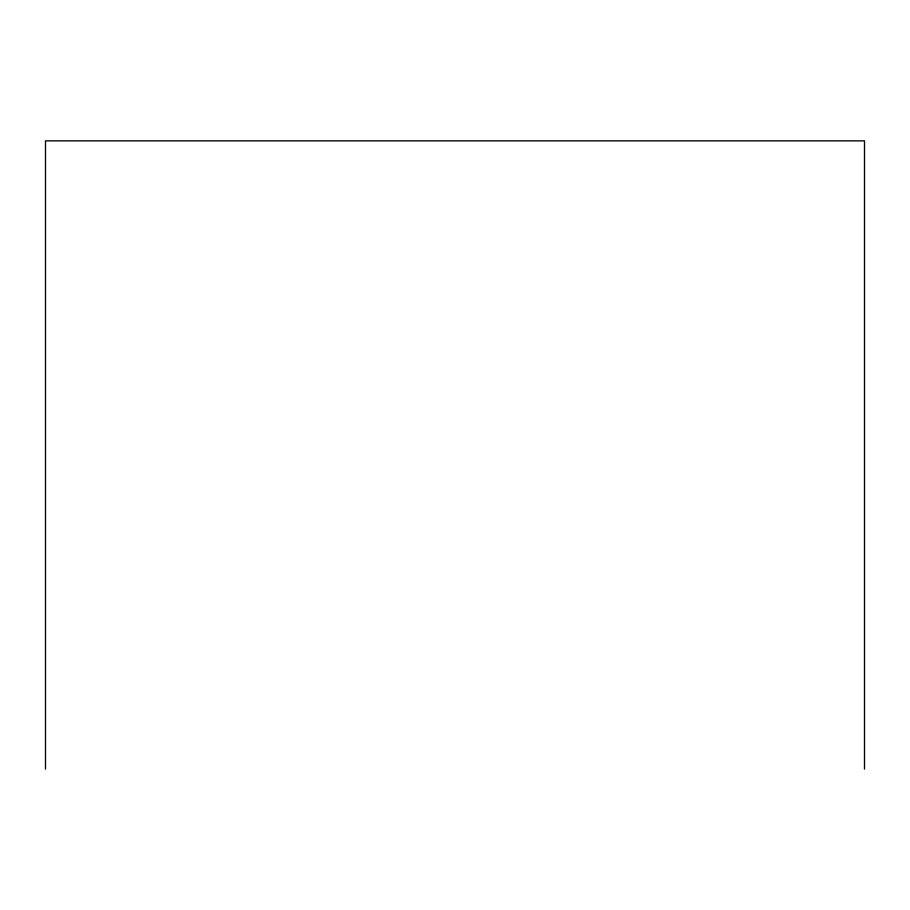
<?xml version="1.0" encoding="UTF-8"?>
<svg xmlns="http://www.w3.org/2000/svg" width="910" height="910" viewBox="0 0 910 910"><rect width="100%" height="100%" fill="white"/><g stroke="black" fill="none" stroke-linecap="round" stroke-linejoin="round"><path stroke-width="1.36" d="M864.5 769.132L864.5 140.868L45.5 140.868L45.5 769.132"/></g></svg>
